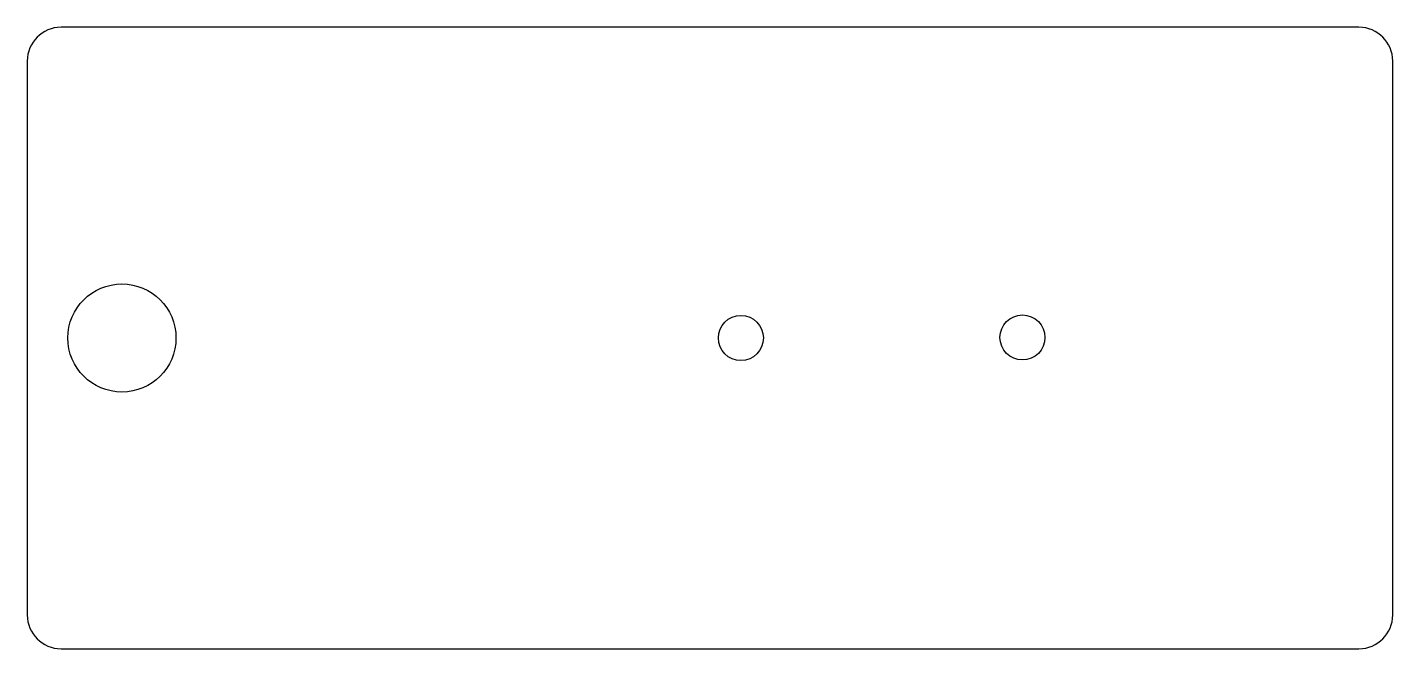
# Model space of a CAD drawing. Header units: millimetres. Extents: x -31.7 to 28.9, y -13.6 to 14.
import ezdxf

# ---------------------------------------------------------------- set-up
doc = ezdxf.new("R2010")
doc.units = ezdxf.units.MM
doc.layers.add('Sketch032', color=7, linetype='CONTINUOUS')

msp = doc.modelspace()

# ---------------------------------------------------------------- linework, layer by layer
at = {"layer": 'Sketch032'}
for p, q in [((27.4378, 14.0255, 4.5), (-30.1822, 14.0255, 4.5)), ((-31.6822, 12.5255, 4.5), (-31.6822, -12.0745, 4.5)), ((28.9378, -12.0745, 4.5), (28.9378, 12.5255, 4.5)), ((-30.1822, -13.5745, 4.5), (27.4378, -13.5745, 4.5))]:
    msp.add_line(p, q, dxfattribs=at)
for centre, radius in [((-27.4822, 0.225531), 2.4), ((0, 0.225531), 1), ((12.5, 0.25), 1)]:
    msp.add_circle(centre, radius, dxfattribs=at)
for centre, start, end in [((-30.1822, 12.5255, 4.5), 90, 180), ((27.4378, 12.5255, 4.5), 0, 90), ((-30.1822, -12.0745, 4.5), 180, -90), ((27.4378, -12.0745, 4.5), -90, 0)]:
    msp.add_arc(centre, 1.5, start, end, dxfattribs=at)

doc.saveas('drawing.dxf')
